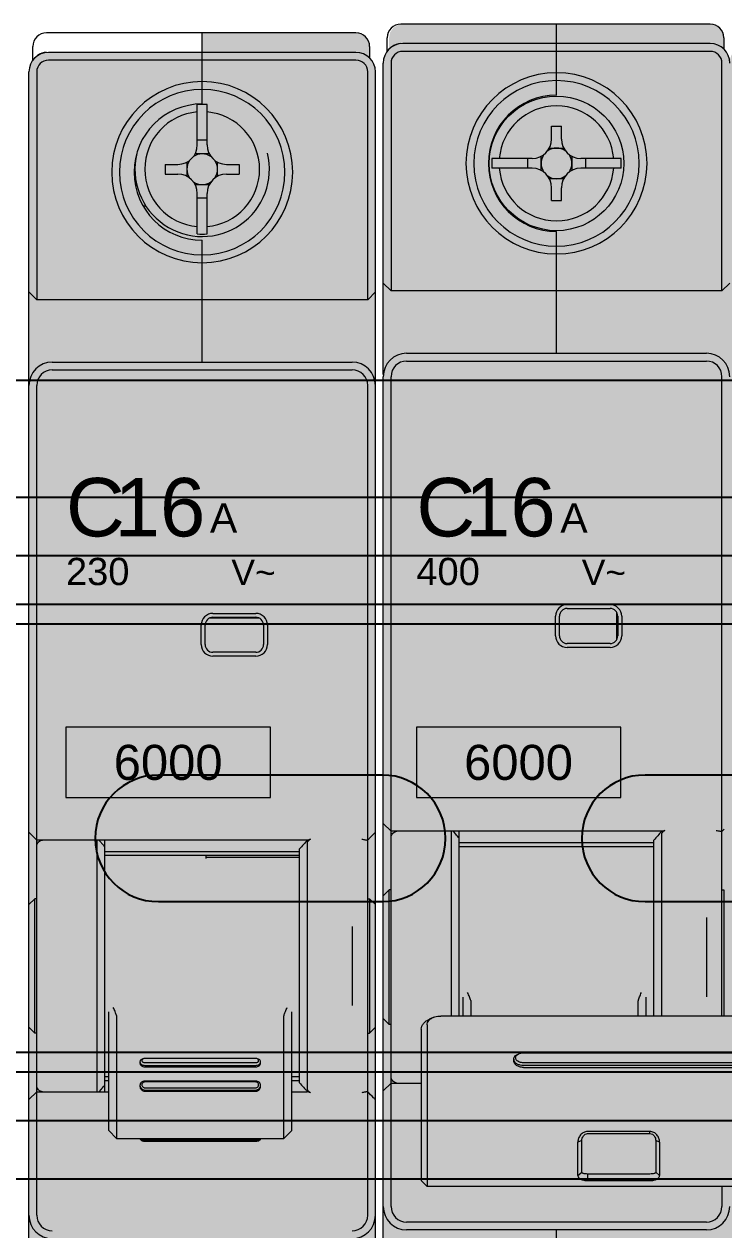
# Model space of a CAD drawing. Header units: millimetres. Extents: x -205 to 4435, y 0 to 4374.
# Drawn here: x 1694.9 to 1730.8, y 3533.2 to 3595.1 of the extents above; entities that cross this region are included whole.
import ezdxf
from ezdxf.enums import TextEntityAlignment as Align

# ---------------------------------------------------------------- set-up
doc = ezdxf.new("R2010")
doc.units = ezdxf.units.MM
for name, color, linetype, lineweight, true_color in [('BODY', 7, 'Continuous', 5, 0xf0f1eb), ('DETAILS', 7, 'Continuous', 5, 0x2f373d), ('INDICATOR', 7, 'Continuous', 5, 0x3d9868), ('LEVERS', 7, 'Continuous', 5, 0x2b7ac1), ('MARKING', 7, 'Continuous', 5, 0x2f373d), ('RECESS', 7, 'Continuous', 5, 0x6c747a), ('TERMINALS', 7, 'Continuous', 5, 0xa4adb6)]:
    doc.layers.add(name, color=color, linetype=linetype, lineweight=lineweight, true_color=true_color)
doc.layers.add('CP_DEVICES', color=7, linetype='Continuous')
doc.layers.add('PARAMETERS', color=7, linetype='Continuous', plot=False)
doc.styles.add('BLOCK_ARIAL', font='arial.ttf')

# ---------------------------------------------------------------- blocks, each defined once
blk = doc.blocks.new('A$Ca0305565')
at = {"color": 7, "linetype": 'Continuous', "lineweight": 25}
for p, q in [((414.5, 97.5), (35.5, 97.5)), ((414.5, 91.5), (35.5, 91.5)), ((414.5, 86), (35.5, 86)), ((268.25, 77.25), (256.75, 77.25)), ((293.25, 77.25), (281.75, 77.25)), ((256.75, 70.75), (268.25, 70.75)), ((281.75, 70.75), (293.25, 70.75)), ((414.5, 62), (35.5, 62)), ((414.5, 56.5), (35.5, 56.5))]:
    blk.add_line(p, q, dxfattribs=at)
at = {"color": 8, "linetype": 'Continuous', "lineweight": 25}
for p, q in [((414.5, 88.5), (35.5, 88.5)), ((414.5, 85), (35.5, 85)), ((414.5, 63), (35.5, 63)), ((414.5, 59.5), (35.5, 59.5))]:
    blk.add_line(p, q, dxfattribs=at)
at = {"color": 7, "linetype": 'Continuous', "lineweight": 25}
for centre, start, end in [((256.75, 74), 90, 270), ((268.25, 74), 0, 90), ((281.75, 74), 90, 270), ((268.25, 74), 270, 0)]:
    blk.add_arc(centre, 3.25, start, end, dxfattribs=at)
blk = doc.blocks.new('*U391')
blk.add_blockref('A$Ca0305565', (-12.005, 536.234))
blk = doc.blocks.new('AV_1P_18')
at = {"layer": 'BODY', "true_color": 0xf0f1eb}
blk.add_hatch(color=7, dxfattribs=at).paths.add_polyline_path([(0.9, 2.77), (0.71, 2.83), (0.39, 3.04), (0.18, 3.36), (0.12, 3.55), (0.1, 3.75), (0.1, 15.05), (0.1, 19.85), (0.1, 25.79), (0.1, 29.5), (0.1, 35.8), (0.1, 39.51), (0.1, 62.45), (0.1, 67.25), (0.1, 78.55), (0.12, 78.75), (0.18, 78.94), (0.39, 79.26), (0.71, 79.47), (0.9, 79.53), (1.1, 79.55), (9, 79.55), (9, 80.55), (16.9, 80.55), (17.17, 80.495), (17.395, 80.345), (17.545, 80.12), (17.6, 79.85), (17.6, 79.267), (17.61, 79.26), (17.82, 78.94), (17.88, 78.75), (17.9, 78.55), (17.9, 67.25), (17.9, 62.45), (17.9, 39.525), (17.9, 39.52), (17.9, 35.8), (17.9, 29.5), (17.9, 25.78), (17.9, 25.775), (17.9, 19.85), (17.9, 15.05), (17.9, 3.75), (17.88, 3.55), (17.82, 3.36), (17.61, 3.04), (17.6, 3.033), (17.6, 2.45), (17.545, 2.18), (17.395, 1.955), (17.17, 1.805), (16.9, 1.75), (14.6, 1.75), (14.6, 0.45), (3.1, 0.45), (3.1, 1.75), (9, 1.75), (9, 2.75), (1.1, 2.75)])
at = {"layer": 'INDICATOR', "true_color": 0x3d9868}
blk.add_hatch(color=105, dxfattribs=at).paths.add_polyline_path([(12.35, 49.15), (12.305, 48.915), (12.175, 48.725), (11.985, 48.595), (11.75, 48.55), (9.55, 48.55), (9.315, 48.595), (9.125, 48.725), (8.995, 48.915), (8.95, 49.15), (8.95, 50.15), (8.995, 50.385), (9.125, 50.575), (9.315, 50.705), (9.55, 50.75), (11.75, 50.75), (11.985, 50.705), (12.175, 50.575), (12.305, 50.385), (12.35, 50.15)])
at = {"layer": 'LEVERS'}
blk.add_hatch(color=256, dxfattribs=at).paths.add_polyline_path([(6.015, 23.645), (6.005, 23.645), (5.995, 23.645), (5.98, 23.645), (5.97, 23.65), (5.96, 23.65), (5.955, 23.65), (5.945, 23.655), (5.935, 23.655), (5.925, 23.66), (5.92, 23.66), (5.915, 23.665), (5.91, 23.665), (5.905, 23.67), (5.821, 23.744), (5.82, 23.745), (5.815, 23.75), (5.8, 23.78), (5.8, 23.795), (4.6, 23.795), (4.2, 24.195), (4.2, 26.19), (4, 26.19), (3.69, 26.19), (3.6, 26.19), (3.6, 39.11), (3.69, 39.11), (4, 39.11), (14.4, 39.11), (14.42, 39.11), (14.435, 39.115), (14.455, 39.12), (14.475, 39.125), (14.495, 39.13), (14.515, 39.14), (14.54, 39.15), (14.535, 39.145), (14.525, 39.14), (14.525, 39.135), (14.52, 39.135), (14.515, 39.13), (14.495, 39.115), (14.475, 39.095), (14.46, 39.08), (14.44, 39.06), (14.435, 39.05), (14.425, 39.04), (14.42, 39.03), (14.415, 39.015), (14.41, 39.01), (14.405, 39), (14.4, 38.99), (14.4, 38.98), (14.4, 26.32), (14.4, 26.31), (14.4, 26.305), (14.405, 26.3), (14.405, 26.295), (14.41, 26.29), (14.425, 26.265), (14.44, 26.24), (14.46, 26.22), (14.48, 26.2), (14.5, 26.185), (14.515, 26.165), (14.54, 26.15), (14.515, 26.16), (14.495, 26.17), (14.475, 26.175), (14.455, 26.18), (14.435, 26.185), (14.42, 26.19), (14.4, 26.19), (13.6, 26.19), (13.6, 24.195), (13.2, 23.795), (12, 23.795), (12, 23.78), (11.985, 23.75), (11.98, 23.745), (11.979, 23.744), (11.895, 23.67), (11.89, 23.665), (11.885, 23.665), (11.88, 23.66), (11.87, 23.66), (11.865, 23.655), (11.855, 23.655), (11.845, 23.65), (11.84, 23.65), (11.83, 23.65), (11.82, 23.645), (11.805, 23.645), (11.795, 23.645), (11.785, 23.645), (11.775, 23.645), (11.76, 23.645), (11.75, 23.645), (6.05, 23.645), (6.04, 23.645), (6.025, 23.645)])
at = {"layer": 'TERMINALS', "true_color": 0xa4adb6}
blk.add_hatch(color=253, dxfattribs=at).paths.add_polyline_path([(10.056, 68.871), (9.907, 68.839), (9.757, 68.812), (9.607, 68.79), (9.456, 68.772), (9.304, 68.76), (9.152, 68.752), (9, 68.75), (8.848, 68.752), (8.696, 68.76), (8.544, 68.772), (8.393, 68.79), (8.243, 68.812), (8.093, 68.839), (7.944, 68.871), (7.796, 68.908), (7.65, 68.95), (7.505, 68.997), (7.362, 69.048), (7.22, 69.104), (7.081, 69.164), (6.943, 69.23), (6.808, 69.299), (6.675, 69.373), (6.544, 69.451), (6.417, 69.534), (6.291, 69.62), (6.169, 69.711), (6.05, 69.806), (5.934, 69.904), (5.821, 70.006), (5.712, 70.112), (5.606, 70.221), (5.504, 70.334), (5.405, 70.45), (5.311, 70.569), (5.22, 70.691), (5.134, 70.817), (5.051, 70.944), (4.973, 71.075), (4.899, 71.208), (4.83, 71.343), (4.764, 71.481), (4.704, 71.621), (4.648, 71.762), (4.597, 71.905), (4.55, 72.05), (4.508, 72.196), (4.471, 72.344), (4.439, 72.493), (4.412, 72.643), (4.39, 72.793), (4.372, 72.944), (4.36, 73.096), (4.352, 73.248), (4.35, 73.4), (4.352, 73.552), (4.36, 73.704), (4.372, 73.856), (4.39, 74.007), (4.412, 74.157), (4.439, 74.307), (4.471, 74.456), (4.508, 74.604), (4.508, 74.604), (4.508, 74.604), (4.55, 74.75), (4.597, 74.895), (4.648, 75.038), (4.704, 75.18), (4.764, 75.319), (4.83, 75.457), (4.899, 75.592), (4.973, 75.725), (5.051, 75.856), (5.134, 75.984), (5.22, 76.109), (5.311, 76.231), (5.406, 76.35), (5.504, 76.466), (5.606, 76.579), (5.712, 76.688), (5.821, 76.794), (5.934, 76.896), (6.05, 76.995), (6.169, 77.089), (6.291, 77.18), (6.417, 77.266), (6.545, 77.349), (6.675, 77.427), (6.808, 77.501), (6.943, 77.571), (7.081, 77.636), (7.221, 77.696), (7.362, 77.752), (7.505, 77.803), (7.65, 77.85), (7.797, 77.892), (7.944, 77.929), (8.093, 77.961), (8.243, 77.988), (8.393, 78.01), (8.544, 78.028), (8.696, 78.04), (8.848, 78.048), (9, 78.05), (9.152, 78.048), (9.304, 78.04), (9.456, 78.028), (9.607, 78.01), (9.758, 77.988), (9.907, 77.961), (10.056, 77.929), (10.204, 77.892), (10.35, 77.85), (10.495, 77.803), (10.638, 77.752), (10.78, 77.696), (10.919, 77.636), (11.057, 77.571), (11.192, 77.501), (11.325, 77.427), (11.456, 77.349), (11.583, 77.266), (11.709, 77.18), (11.831, 77.089), (11.95, 76.995), (12.066, 76.896), (12.179, 76.794), (12.288, 76.688), (12.394, 76.579), (12.496, 76.466), (12.595, 76.35), (12.689, 76.231), (12.78, 76.109), (12.866, 75.984), (12.949, 75.856), (13.027, 75.725), (13.101, 75.592), (13.171, 75.457), (13.236, 75.319), (13.296, 75.18), (13.352, 75.038), (13.403, 74.895), (13.45, 74.75), (13.492, 74.604), (13.529, 74.456), (13.561, 74.307), (13.588, 74.158), (13.61, 74.007), (13.628, 73.856), (13.64, 73.704), (13.648, 73.552), (13.65, 73.4), (13.648, 73.248), (13.64, 73.096), (13.628, 72.944), (13.61, 72.793), (13.588, 72.643), (13.561, 72.493), (13.529, 72.344), (13.492, 72.197), (13.45, 72.05), (13.403, 71.905), (13.352, 71.762), (13.296, 71.621), (13.236, 71.481), (13.171, 71.343), (13.101, 71.208), (13.027, 71.075), (12.949, 70.945), (12.866, 70.817), (12.78, 70.692), (12.689, 70.569), (12.595, 70.45), (12.496, 70.334), (12.394, 70.221), (12.288, 70.112), (12.179, 70.006), (12.066, 69.904), (11.95, 69.806), (11.831, 69.711), (11.709, 69.62), (11.583, 69.534), (11.456, 69.451), (11.325, 69.373), (11.192, 69.299), (11.057, 69.23), (10.919, 69.165), (10.78, 69.104), (10.638, 69.048), (10.495, 68.997), (10.35, 68.95), (10.35, 68.95), (10.35, 68.95), (10.203, 68.908)])
at = {"layer": 'DETAILS', "color": 250, "linetype": 'ByBlock', "lineweight": 5, "true_color": 0x2f373d}
for p, q in [((16.9, 80.55), (1, 80.55)), ((9, 76.9), (9, 80.55)), ((0.3, 79.147), (0.3, 79.85)), ((16.9, 79.55), (1.1, 79.55)), ((17.6, 79.85), (17.6, 79.247)), ((16.9, 79.15), (1.1, 79.15)), ((0.1, 3.75), (0.1, 78.55)), ((0.5, 78.55), (0.5, 66.85)), ((17.5, 66.85), (17.5, 78.55)), ((17.9, 3.75), (17.9, 78.55)), ((8.749, 74.8), (8.749, 76.87)), ((9.249, 74.8), (9.249, 76.87)), ((9.249, 75.041), (8.749, 75.041)), ((9.361, 74.339), (8.637, 74.339)), ((7.096, 73.8), (7.096, 73.3)), ((7.096, 73.8), (7.749, 73.8)), ((8.21, 73.912), (8.21, 73.188)), ((9.788, 73.188), (9.788, 73.912)), ((10.249, 73.8), (10.902, 73.8)), ((10.902, 73.8), (10.902, 73.3)), ((7.096, 73.3), (7.749, 73.3)), ((10.249, 73.3), (10.902, 73.3)), ((8.637, 72.761), (9.361, 72.761)), ((8.749, 70.23), (8.749, 72.3)), ((9.249, 72.059), (8.749, 72.059)), ((9.249, 70.23), (9.249, 72.3)), ((6.123, 71.65), (5.992, 71.65)), ((9, 63.65), (9, 69.9)), ((0.5, 66.85), (0.1, 67.25)), ((17.9, 67.25), (17.5, 66.85)), ((17.5, 66.85), (0.5, 66.85)), ((1.3, 63.65), (16.7, 63.65)), ((1.3, 63.25), (16.7, 63.25)), ((0.5, 39.11), (0.5, 62.45)), ((17.5, 19.85), (17.5, 62.45)), ((8.95, 49.15), (8.95, 50.15)), ((9.15, 49.15), (9.15, 50.15)), ((9.399, 50.52), (11.901, 50.52)), ((9.55, 50.75), (11.75, 50.75)), ((9.55, 50.55), (11.75, 50.55)), ((12.15, 50.15), (12.15, 49.15)), ((12.35, 50.15), (12.35, 49.15)), ((11.75, 48.75), (9.55, 48.75)), ((11.75, 48.55), (9.55, 48.55)), ((0.5, 39.11), (0.1, 39.51)), ((14.4, 39.11), (0.5, 39.11)), ((0.5, 19.85), (0.5, 39.11)), ((3.6, 26.19), (3.6, 39.11)), ((3.691, 39.11), (3.802, 38.985)), ((4, 26.19), (4, 39.11)), ((17.5, 39.11), (17.474, 39.11)), ((17.5, 39.11), (17.5, 39.11)), ((3.802, 38.985), (3.828, 38.957)), ((4, 38.531), (14, 38.531)), ((14, 26.646), (14, 38.654)), ((14.4, 38.982), (14.4, 26.318)), ((4, 38.33), (14, 38.33)), ((9.2, 38.158), (9.2, 38.33)), ((9.2, 38.232), (14, 38.232)), ((0.1, 35.8), (0.4, 36.1)), ((0.5, 36.1), (0.4, 36.1)), ((0.4, 29.2), (0.4, 36.1)), ((17.5, 36.1), (17.6, 36.1)), ((17.6, 36.1), (17.6, 29.2)), ((17.9, 35.8), (17.6, 36.1)), ((16.7, 34.679), (16.7, 30.621)), ((4.2, 24.197), (4.2, 30.294)), ((4.6, 30.064), (4.6, 23.797)), ((13.2, 23.797), (13.2, 30.064)), ((13.6, 24.197), (13.6, 30.294)), ((0.1, 29.5), (0.4, 29.2)), ((0.5, 29.2), (0.4, 29.2)), ((17.5, 29.2), (17.6, 29.2)), ((17.9, 29.5), (17.6, 29.2)), ((11.75, 27.9), (6.05, 27.9)), ((5.8, 27.723), (5.8, 27.653)), ((6.05, 27.685), (11.75, 27.685)), ((6.05, 27.544), (11.75, 27.544)), ((6.05, 27.474), (11.75, 27.474)), ((12, 27.653), (12, 27.723)), ((4, 26.97), (4.2, 26.97)), ((4, 26.77), (4.2, 26.77)), ((11.75, 26.742), (6.05, 26.742)), ((11.75, 26.694), (6.05, 26.694)), ((13.6, 26.97), (14, 26.97)), ((13.6, 26.77), (14, 26.77)), ((0.1, 25.79), (0.5, 26.19)), ((0.5, 26.19), (4.2, 26.19)), ((0.8, 26.19), (1.1, 26.19)), ((3.802, 26.315), (3.691, 26.19)), ((3.828, 26.343), (3.802, 26.315)), ((5.8, 26.514), (5.8, 26.468)), ((6.05, 26.397), (11.75, 26.397)), ((6.05, 26.28), (11.75, 26.28)), ((6.05, 26.223), (11.75, 26.223)), ((13.6, 26.19), (14.4, 26.19)), ((17.477, 26.19), (17.5, 26.19)), ((4.2, 24.197), (4.6, 23.797)), ((13.6, 24.197), (13.2, 23.797)), ((4.6, 23.797), (13.2, 23.797)), ((5.8, 23.778), (5.8, 23.797)), ((5.814, 23.752), (5.8, 23.778)), ((5.814, 23.752), (5.906, 23.67)), ((11.75, 23.703), (6.05, 23.703)), ((11.75, 23.644), (6.05, 23.644)), ((11.894, 23.67), (11.986, 23.752)), ((12, 23.778), (11.986, 23.752)), ((12, 23.778), (12, 23.797))]:
    blk.add_line(p, q, dxfattribs=at)
for centre, radius, start, end in [((1, 79.85), 0.7, 90, 180), ((16.9, 79.85), 0.7, 0, 90), ((1.1, 78.55), 1, 90, 180), ((1, 78.85), 0.7, 90, 130.6008), ((16.9, 78.55), 1, 0, 90), ((1.1, 78.55), 0.6, 90, 180), ((16.9, 78.55), 0.6, 0, 90), ((9, 73.4), 4.65, 90.00094, -90.00094), ((9, 73.4), 4.65, -90, 90), ((9, 73.4), 4.25, 90.00103, -90.00103), ((9, 73.4), 4.25, -90, 90), ((9, 73.4), 3.5, 90, -90), ((8.999, 73.55), 3.329, 85.69339, 94.30661), ((8.999, 73.55), 2.95, 94.86141, -94.86141), ((8.999, 73.55), 2.95, -85.13859, 85.13859), ((8.999, 73.55), 3.455, 166.43206, 13.88107), ((7.749, 74.8), 1, -90, 0), ((8.999, 73.55), 0.789, 55.03912, 124.96088), ((10.249, 74.8), 1, 180, -90), ((8.999, 73.55), 0.789, 145.03912, -145.03912), ((8.999, 73.55), 0.789, -34.96088, 34.96088), ((7.749, 72.3), 1, 0, 90), ((10.249, 72.3), 1, 90, 180), ((8.999, 73.55), 0.789, -124.96088, -55.03912), ((8.999, 73.55), 3.329, -94.30661, -85.69339), ((1.3, 62.45), 1.2, 90, 180), ((1.3, 62.45), 0.8, 90, 180), ((16.7, 62.45), 1.2, 0, 90), ((16.7, 62.45), 0.8, 0, 90), ((9.55, 50.15), 0.6, 90, 180), ((9.55, 50.15), 0.4, 90, 180), ((11.75, 50.15), 0.6, 0, 90), ((11.75, 50.15), 0.4, 0, 90), ((9.55, 49.15), 0.6, 180, -90), ((9.55, 49.15), 0.4, 180, -90), ((11.75, 49.15), 0.6, -90, 0), ((11.75, 49.15), 0.4, -90, 0), ((68.883, -9.129), 72.769, 138.47872, 138.95623), ((0.433, 56.182), 24.14, -45.00883, -44.6317), ((-55.695, -14.127), 79.755, 41.54088, 41.72705), ((68.901, 74.425), 72.78, -138.96771, -138.49038), ((-55.618, 79.358), 79.651, -41.72711, -41.54071), ((1.3, 19.85), 1.2, 180, -90), ((1.3, 19.85), 0.8, 180, -90), ((16.7, 19.85), 1.2, -90, 0), ((16.7, 19.85), 0.8, -90, 0)]:
    blk.add_arc(centre, radius, start, end, dxfattribs=at)
for points, start_tangent, end_tangent in [([(0.5, 38.769), (0.523, 38.901), (0.593, 39.016)], (0, 1), (0.677993, 0.735069)), ([(0.593, 39.016), (0.69, 39.086)], (0.677993, 0.735069), (0.914358, 0.404907)), ([(0.69, 39.086), (0.8, 39.11)], (0.914358, 0.404907), (1, 0)), ([(14.56, 39.161), (14.473, 39.124), (14.4, 39.11)], (-0.892886, -0.450283), (-1, 0)), ([(14.4, 38.982), (14.413, 39.017), (14.442, 39.058), (14.514, 39.13)], (-0.000001, 1), (0.779463, 0.626449)), ([(14.514, 39.13), (14.526, 39.139), (14.56, 39.161)], (0.779463, 0.626449), (0.892886, 0.450283)), ([(17.2, 39.161), (17.361, 39.128), (17.428, 39.116), (17.477, 39.11)], (0.977632, -0.210321), (0.999991, -0.004183)), ([(17.612, 39.223), (17.9, 39.523)], (0.702438, 0.711745), (0.675361, 0.737487)), ([(4.595, 30.104), (4.566, 30.197), (4.528, 30.303), (4.434, 30.52)], (-0.25566, 0.966767), (-0.431341, 0.902189)), ([(13.205, 30.104), (13.233, 30.197), (13.272, 30.303), (13.366, 30.52)], (0.25566, 0.966767), (0.431341, 0.902189)), ([(4.595, 30.104), (4.6, 30.064)], (0.25566, -0.966767), (0, -1)), ([(13.2, 30.064), (13.205, 30.104)], (0, 1), (0.25566, 0.966767)), ([(6.05, 27.901), (5.954, 27.888), (5.873, 27.849), (5.819, 27.791), (5.8, 27.723)], (-1, 0), (0, -1)), ([(6.05, 27.9), (5.993, 27.892), (5.944, 27.868), (5.911, 27.834), (5.9, 27.793), (5.911, 27.752), (5.944, 27.717), (5.993, 27.694), (6.05, 27.685)], (-1, 0), (1, 0)), ([(12, 27.723), (11.981, 27.791), (11.927, 27.849), (11.846, 27.888), (11.75, 27.901)], (0, 1), (-1, 0)), ([(11.75, 27.685), (11.807, 27.694), (11.856, 27.717), (11.889, 27.752), (11.9, 27.793), (11.889, 27.834), (11.856, 27.868), (11.807, 27.892), (11.75, 27.9)], (1, 0), (-1, 0)), ([(5.8, 27.723), (5.819, 27.654), (5.873, 27.596), (5.954, 27.558), (6.05, 27.544)], (0, -1), (1, 0)), ([(5.8, 27.653), (5.819, 27.584), (5.873, 27.526), (5.954, 27.488), (6.05, 27.474)], (0, -1), (1, 0)), ([(11.75, 27.544), (11.846, 27.558), (11.927, 27.596), (11.981, 27.654), (12, 27.723)], (1, 0), (0, 1)), ([(11.75, 27.474), (11.846, 27.488), (11.927, 27.526), (11.981, 27.584), (12, 27.653)], (1, 0), (0, 1)), ([(6.05, 26.742), (5.954, 26.724), (5.873, 26.675), (5.819, 26.601), (5.8, 26.514)], (-1, -0.000175), (-0.000034, -1)), ([(6.05, 26.694), (5.993, 26.683), (5.944, 26.652), (5.911, 26.605), (5.9, 26.548), (5.912, 26.49), (5.945, 26.441), (5.993, 26.408), (6.05, 26.397)], (-1, -0.000415), (1, 0.000142)), ([(12, 26.514), (11.981, 26.601), (11.927, 26.675), (11.846, 26.724), (11.75, 26.742)], (-0.000034, 1), (-1, 0.000175)), ([(11.75, 26.397), (11.807, 26.408), (11.855, 26.441), (11.888, 26.49), (11.9, 26.548), (11.888, 26.605), (11.856, 26.652), (11.807, 26.683), (11.75, 26.694)], (1, -0.000142), (-1, 0.000415)), ([(0.593, 26.284), (0.523, 26.399), (0.5, 26.531)], (-0.677993, 0.735069), (0, 1)), ([(0.69, 26.214), (0.593, 26.284)], (-0.914358, 0.404907), (-0.677993, 0.735069)), ([(0.8, 26.19), (0.69, 26.214)], (-1, 0), (-0.914358, 0.404907)), ([(5.8, 26.514), (5.819, 26.425), (5.873, 26.349), (5.954, 26.298), (6.05, 26.28)], (-0.000034, -1), (1, -0.000215)), ([(5.8, 26.468), (5.819, 26.376), (5.873, 26.297), (5.954, 26.243), (6.05, 26.223)], (-0.000034, -1), (1, 0)), ([(11.75, 26.28), (11.846, 26.298), (11.927, 26.349), (11.981, 26.425), (12, 26.514)], (1, 0.000215), (-0.000034, 1)), ([(11.75, 26.223), (11.846, 26.243), (11.927, 26.297), (11.981, 26.376), (12, 26.468)], (1, 0), (-0.000034, 1)), ([(14.409, 26.289), (14.405, 26.297), (14.4, 26.318)], (-0.455409, 0.890282), (0.000026, 1)), ([(14.56, 26.139), (14.473, 26.176), (14.4, 26.19)], (-0.892879, 0.450296), (-1, 0)), ([(14.56, 26.139), (14.479, 26.201), (14.409, 26.289)], (-0.892879, 0.450296), (-0.455409, 0.890282)), ([(17.411, 26.181), (17.364, 26.172), (17.2, 26.139)], (-0.983358, -0.181676), (-0.977629, -0.210335)), ([(17.477, 26.19), (17.464, 26.189), (17.411, 26.181)], (-0.999996, 0.002845), (-0.983358, -0.181676)), ([(17.9, 25.777), (17.801, 25.883), (17.5, 26.19)], (-0.67535, 0.737498), (-0.707107, 0.707107)), ([(6.05, 23.703), (5.974, 23.706), (5.905, 23.716), (5.85, 23.732), (5.814, 23.752)], (-1, 0.000391), (-0.747005, 0.664819)), ([(6.05, 23.644), (6.003, 23.645), (5.961, 23.65), (5.927, 23.658), (5.906, 23.67)], (-1, -0.000282), (-0.745164, 0.666881)), ([(11.986, 23.752), (11.95, 23.732), (11.895, 23.716), (11.826, 23.706), (11.75, 23.703)], (-0.747782, -0.663944), (-1, 0.000443)), ([(11.894, 23.67), (11.872, 23.658), (11.839, 23.65), (11.797, 23.645), (11.75, 23.644)], (-0.745165, -0.66688), (-1, 0.000337))]:
    blk.add_spline(points, degree=3, dxfattribs=dict(at, start_tangent=start_tangent, end_tangent=end_tangent))
at = {"layer": 'MARKING', "color": 250, "lineweight": 5, "true_color": 0x2f373d}
blk.add_lwpolyline([(2, 41.3), (12.5, 41.3), (12.5, 44.9), (2, 44.9)], close=True, dxfattribs=at)
at = {"layer": 'MARKING', "color": 250, "true_color": 0x2f373d, "style": 'BLOCK_ARIAL'}
for s, height, p in [('A', 1.5, (9.4, 54.9)), ('V~', 1.3, (10.5, 52.2))]:
    blk.add_text(s, height=height, dxfattribs=at).set_placement(p)
for tag, p, height in [('CURVE', (2, 54.7), 3), ('IN_A', (4.5, 54.7), 3), ('UE_V', (2, 52.2), 1.4)]:
    blk.add_attdef(tag, p, '', height=height, dxfattribs=at)
blk.add_attdef('ICN_A', text='', height=1.8, dxfattribs=at).set_placement((7.25, 43.1), align=Align.MIDDLE_CENTER)
at = {"layer": 'PARAMETERS', "color": 250, "true_color": 0x2f373d, "style": 'BLOCK_ARIAL', "flags": 1}
for tag in ['WIDTH_MM', 'STANDARD', 'UIMP_KV', 'DESCRIPTION', 'POLES', 'FREQ_HZ', 'HEIGHT_MM', 'DEPTH_MM', 'ICS_KA', 'ID', 'IP']:
    blk.add_attdef(tag, (2, 20), '', height=0.4, dxfattribs=at)
blk = doc.blocks.new('AV_3P_54')
at = {"layer": 'BODY', "true_color": 0xf0f1eb}
blk.add_hatch(color=7, dxfattribs=at).paths.add_polyline_path([(14.6, 2.2), (14.6, 0), (3.1, 0), (3.1, 2.2), (1.3, 2.2), (1.03, 2.255), (0.805, 2.405), (0.655, 2.63), (0.6, 2.9), (0.6, 3.4), (0.727, 3.4), (0.59, 3.49), (0.38, 3.81), (0.32, 4), (0.3, 4.2), (0.3, 15.5), (0.3, 20.3), (0.3, 26.24), (0.3, 29.95), (0.3, 36.25), (0.3, 39.96), (0.3, 62.9), (0.32, 63.14), (0.326, 63.16), (0.3, 63.16), (0.3, 67.7), (0.3, 79), (0.32, 79.2), (0.38, 79.39), (0.59, 79.71), (0.6, 79.717), (0.6, 80.3), (0.655, 80.57), (0.805, 80.795), (1.03, 80.945), (1.3, 81), (9.2, 81), (9.2, 81), (17.1, 81), (17.37, 80.945), (17.595, 80.795), (17.745, 80.57), (17.8, 80.3), (17.8, 79.717), (17.81, 79.71), (17.948, 79.5), (17.948, 79.5), (18.02, 79.39), (18.08, 79.2), (18.1, 79), (18.12, 79.2), (18.18, 79.39), (18.39, 79.71), (18.4, 79.717), (18.4, 80.3), (18.455, 80.57), (18.605, 80.795), (18.83, 80.945), (19.1, 81), (27, 81), (27, 81), (34.9, 81), (35.17, 80.945), (35.395, 80.795), (35.545, 80.57), (35.6, 80.3), (35.6, 79.717), (35.61, 79.71), (35.748, 79.5), (35.748, 79.5), (35.82, 79.39), (35.88, 79.2), (35.9, 79), (35.92, 79.2), (35.98, 79.39), (36.052, 79.5), (36.19, 79.71), (36.2, 79.717), (36.2, 80.3), (36.255, 80.57), (36.405, 80.795), (36.63, 80.945), (36.9, 81), (44.8, 81), (52.7, 81), (52.97, 80.945), (53.195, 80.795), (53.345, 80.57), (53.4, 80.3), (53.4, 79.717), (53.41, 79.71), (53.548, 79.5), (53.62, 79.39), (53.68, 79.2), (53.7, 79), (53.7, 67.7), (53.7, 62.9), (53.7, 39.975), (53.7, 39.97), (53.7, 36.25), (53.7, 29.95), (53.7, 26.23), (53.7, 26.225), (53.7, 20.3), (53.7, 15.5), (53.7, 4.2), (53.68, 4), (53.62, 3.81), (53.41, 3.49), (53.4, 3.483), (53.4, 2.9), (53.345, 2.63), (53.195, 2.405), (52.97, 2.255), (52.7, 2.2), (50.9, 2.2), (50.2, 2.2), (50.2, 0), (38.7, 0), (38.7, 2.2), (36.9, 2.2), (36.63, 2.255), (36.405, 2.405), (36.255, 2.63), (36.2, 2.9), (36.2, 3.4), (36.327, 3.4), (36.19, 3.49), (35.98, 3.81), (35.92, 4), (35.9, 4.2), (35.88, 4), (35.82, 3.81), (35.61, 3.49), (35.6, 3.483), (35.6, 2.9), (35.545, 2.63), (35.395, 2.405), (35.17, 2.255), (34.9, 2.2), (27, 2.2), (27, 2.2), (19.1, 2.2), (18.83, 2.255), (18.605, 2.405), (18.455, 2.63), (18.4, 2.9), (18.4, 3.4), (18.527, 3.4), (18.39, 3.49), (18.18, 3.81), (18.12, 4), (18.1, 4.2), (18.08, 4), (18.02, 3.81), (17.81, 3.49), (17.8, 3.483), (17.8, 2.9), (17.745, 2.63), (17.595, 2.405), (17.37, 2.255), (17.1, 2.2), (15.3, 2.2)])
at = {"layer": 'INDICATOR', "true_color": 0x3d9868}
blk.add_hatch(color=105, dxfattribs=at).paths.add_polyline_path([(9.325, 49.175), (9.195, 49.365), (9.15, 49.6), (9.15, 50.6), (9.195, 50.835), (9.325, 51.025), (9.515, 51.155), (9.75, 51.2), (11.95, 51.2), (12.185, 51.155), (12.375, 51.025), (12.505, 50.835), (12.55, 50.6), (12.55, 49.6), (12.505, 49.365), (12.375, 49.175), (12.185, 49.045), (11.95, 49), (9.75, 49), (9.515, 49.045)])
at = {"layer": 'LEVERS'}
blk.add_hatch(color=256, dxfattribs=at).paths.add_polyline_path([(2.25, 29.435), (2.26, 29.475), (2.265, 29.515), (2.28, 29.55), (2.3, 29.59), (2.32, 29.63), (2.34, 29.665), (2.37, 29.7), (2.4, 29.735), (2.435, 29.765), (2.47, 29.8), (2.51, 29.825), (2.555, 29.855), (2.6, 29.885), (2.65, 29.905), (2.695, 29.93), (2.811, 29.978), (2.815, 29.98), (2.865, 30), (2.885, 30.01), (2.905, 30.015), (2.93, 30.025), (2.95, 30.03), (3.025, 30.05), (3.1, 30.065), (3.175, 30.07), (3.25, 30.075), (3.8, 30.075), (4.2, 30.075), (4.4, 30.075), (4.8, 30.075), (13.4, 30.075), (13.8, 30.075), (14.2, 30.075), (14.6, 30.075), (17.7, 30.075), (17.8, 30.075), (18.1, 30.075), (18.4, 30.075), (18.5, 30.075), (21.6, 30.075), (22, 30.075), (22.2, 30.075), (22.6, 30.075), (31.2, 30.075), (31.6, 30.075), (32, 30.075), (32.4, 30.075), (35.5, 30.075), (35.6, 30.075), (35.9, 30.075), (36.2, 30.075), (36.3, 30.075), (39.4, 30.075), (39.8, 30.075), (40, 30.075), (40.4, 30.075), (49, 30.075), (49.4, 30.075), (49.8, 30.075), (50.2, 30.075), (50.75, 30.075), (50.775, 30.075), (50.8, 30.075), (50.825, 30.07), (50.85, 30.07), (50.925, 30.06), (50.995, 30.045), (51.07, 30.025), (51.135, 30), (51.155, 29.995), (51.168, 29.987), (51.305, 29.93), (51.35, 29.905), (51.4, 29.885), (51.445, 29.855), (51.49, 29.825), (51.53, 29.8), (51.565, 29.765), (51.6, 29.735), (51.63, 29.7), (51.66, 29.665), (51.68, 29.63), (51.7, 29.59), (51.72, 29.55), (51.735, 29.515), (51.74, 29.475), (51.75, 29.435), (51.75, 29.395), (51.75, 21.625), (51.45, 21.325), (36.3, 21.325), (35.9, 21.325), (35.5, 21.325), (18.5, 21.325), (18.1, 21.325), (17.7, 21.325), (2.55, 21.325), (2.25, 21.625), (2.25, 26.64), (2.25, 29.395)])
at = {"layer": 'RECESS', "true_color": 0x6c747a}
for points in [[(21.6, 39.56), (21.69, 39.56), (22, 39.56), (32.4, 39.56), (32.42, 39.56), (32.435, 39.565), (32.455, 39.57), (32.475, 39.575), (32.495, 39.58), (32.515, 39.59), (32.54, 39.6), (32.535, 39.595), (32.525, 39.59), (32.525, 39.585), (32.52, 39.585), (32.515, 39.58), (32.495, 39.565), (32.475, 39.545), (32.46, 39.53), (32.44, 39.51), (32.435, 39.5), (32.425, 39.49), (32.42, 39.48), (32.415, 39.465), (32.41, 39.46), (32.405, 39.45), (32.4, 39.44), (32.4, 39.43), (32.4, 30.075), (32, 30.075), (31.6, 30.075), (31.2, 30.075), (22.6, 30.075), (22.2, 30.075), (22, 30.075), (21.6, 30.075), (18.5, 30.075), (18.4, 30.075), (18.1, 30.075), (17.8, 30.075), (17.7, 30.075), (17.7, 36.55), (17.7, 39.56), (17.73, 39.59), (17.755, 39.615), (17.785, 39.645), (17.81, 39.675), (17.885, 39.745), (17.955, 39.82), (18.03, 39.895), (18.1, 39.975), (18.1, 39.96), (18.5, 39.56), (18.77, 39.56), (18.8, 39.56)], [(4.2, 30.075), (3.8, 30.075), (3.8, 39.56), (3.89, 39.56), (4.2, 39.56), (14.6, 39.56), (14.62, 39.56), (14.635, 39.565), (14.655, 39.57), (14.675, 39.575), (14.695, 39.58), (14.715, 39.59), (14.74, 39.6), (14.735, 39.595), (14.725, 39.59), (14.725, 39.585), (14.72, 39.585), (14.715, 39.58), (14.695, 39.565), (14.675, 39.545), (14.66, 39.53), (14.64, 39.51), (14.635, 39.5), (14.625, 39.49), (14.62, 39.48), (14.615, 39.465), (14.61, 39.46), (14.605, 39.45), (14.6, 39.44), (14.6, 39.43), (14.6, 30.075), (14.2, 30.075), (13.8, 30.075), (13.4, 30.075), (4.8, 30.075), (4.4, 30.075)]]:
    blk.add_hatch(color=8, dxfattribs=at).paths.add_polyline_path(points)
at = {"layer": 'TERMINALS', "true_color": 0xa4adb6}
blk.add_hatch(color=253, dxfattribs=at).paths.add_polyline_path([(10.403, 69.358), (10.256, 69.321), (10.107, 69.289), (9.957, 69.262), (9.807, 69.24), (9.656, 69.222), (9.504, 69.21), (9.352, 69.202), (9.2, 69.2), (9.048, 69.202), (8.896, 69.21), (8.744, 69.222), (8.593, 69.24), (8.443, 69.262), (8.293, 69.289), (8.144, 69.321), (7.996, 69.358), (7.85, 69.4), (7.705, 69.447), (7.562, 69.498), (7.42, 69.554), (7.281, 69.614), (7.143, 69.68), (7.008, 69.749), (6.875, 69.823), (6.744, 69.901), (6.617, 69.984), (6.491, 70.07), (6.369, 70.161), (6.25, 70.256), (6.134, 70.354), (6.021, 70.456), (5.912, 70.562), (5.806, 70.671), (5.704, 70.784), (5.605, 70.9), (5.511, 71.019), (5.42, 71.141), (5.334, 71.267), (5.251, 71.394), (5.173, 71.525), (5.099, 71.658), (5.03, 71.793), (4.964, 71.931), (4.904, 72.071), (4.848, 72.212), (4.797, 72.355), (4.75, 72.5), (4.708, 72.646), (4.671, 72.794), (4.639, 72.943), (4.612, 73.093), (4.59, 73.243), (4.572, 73.394), (4.56, 73.546), (4.552, 73.698), (4.55, 73.85), (4.552, 74.002), (4.56, 74.154), (4.572, 74.306), (4.59, 74.457), (4.612, 74.607), (4.639, 74.757), (4.671, 74.906), (4.708, 75.054), (4.708, 75.054), (4.708, 75.054), (4.75, 75.2), (4.797, 75.345), (4.848, 75.488), (4.904, 75.63), (4.964, 75.769), (5.03, 75.907), (5.099, 76.042), (5.173, 76.175), (5.251, 76.306), (5.334, 76.434), (5.42, 76.559), (5.511, 76.681), (5.606, 76.8), (5.704, 76.916), (5.806, 77.029), (5.912, 77.138), (6.021, 77.244), (6.134, 77.346), (6.25, 77.445), (6.369, 77.539), (6.491, 77.63), (6.617, 77.716), (6.745, 77.799), (6.875, 77.877), (7.008, 77.951), (7.143, 78.021), (7.281, 78.086), (7.421, 78.146), (7.562, 78.202), (7.705, 78.253), (7.85, 78.3), (7.997, 78.342), (8.144, 78.379), (8.293, 78.411), (8.443, 78.438), (8.593, 78.46), (8.744, 78.478), (8.896, 78.49), (9.048, 78.498), (9.2, 78.5), (9.352, 78.498), (9.504, 78.49), (9.656, 78.478), (9.807, 78.46), (9.958, 78.438), (10.107, 78.411), (10.256, 78.379), (10.404, 78.342), (10.55, 78.3), (10.695, 78.253), (10.838, 78.202), (10.98, 78.146), (11.119, 78.086), (11.257, 78.021), (11.392, 77.951), (11.525, 77.877), (11.656, 77.799), (11.783, 77.716), (11.909, 77.63), (12.031, 77.539), (12.15, 77.445), (12.266, 77.346), (12.379, 77.244), (12.488, 77.138), (12.594, 77.029), (12.696, 76.916), (12.795, 76.8), (12.889, 76.681), (12.98, 76.559), (13.066, 76.434), (13.149, 76.306), (13.227, 76.175), (13.301, 76.042), (13.371, 75.907), (13.436, 75.769), (13.496, 75.63), (13.552, 75.488), (13.603, 75.345), (13.65, 75.2), (13.692, 75.054), (13.729, 74.906), (13.761, 74.757), (13.788, 74.608), (13.81, 74.457), (13.828, 74.306), (13.84, 74.154), (13.848, 74.002), (13.85, 73.85), (13.848, 73.698), (13.84, 73.546), (13.828, 73.394), (13.81, 73.243), (13.788, 73.093), (13.761, 72.943), (13.729, 72.794), (13.692, 72.647), (13.65, 72.5), (13.603, 72.355), (13.552, 72.212), (13.496, 72.071), (13.436, 71.931), (13.371, 71.793), (13.301, 71.658), (13.227, 71.525), (13.149, 71.395), (13.066, 71.267), (12.98, 71.142), (12.889, 71.019), (12.795, 70.9), (12.696, 70.784), (12.594, 70.671), (12.488, 70.562), (12.379, 70.456), (12.266, 70.354), (12.15, 70.256), (12.031, 70.161), (11.909, 70.07), (11.783, 69.984), (11.656, 69.901), (11.525, 69.823), (11.392, 69.749), (11.257, 69.68), (11.119, 69.615), (10.98, 69.554), (10.838, 69.498), (10.695, 69.447), (10.55, 69.4), (10.55, 69.4), (10.55, 69.4)])
at = {"layer": 'DETAILS', "color": 250, "linetype": 'ByBlock', "lineweight": 5, "true_color": 0x2f373d}
for p, q in [((17.1, 81), (1.2, 81)), ((9.2, 77.35), (9.2, 81)), ((0.5, 79.597), (0.5, 80.3)), ((17.1, 80), (1.3, 80)), ((17.8, 80.3), (17.8, 79.697)), ((17.1, 79.6), (1.3, 79.6)), ((0.3, 63.02), (0.3, 79)), ((0.7, 79), (0.7, 67.3)), ((17.7, 67.3), (17.7, 79)), ((8.95, 75.1), (8.95, 75.753)), ((8.95, 75.753), (9.45, 75.753)), ((9.45, 75.1), (9.45, 75.753)), ((8.838, 74.639), (9.562, 74.639)), ((7.95, 74.1), (5.88, 74.1)), ((7.709, 74.1), (7.709, 73.6)), ((8.411, 73.488), (8.411, 74.212)), ((9.989, 74.212), (9.989, 73.488)), ((12.52, 74.1), (10.45, 74.1)), ((10.691, 74.1), (10.691, 73.6)), ((7.95, 73.6), (5.88, 73.6)), ((9.562, 73.061), (8.838, 73.061)), ((12.52, 73.6), (10.45, 73.6)), ((8.95, 71.947), (8.95, 72.6)), ((9.45, 71.947), (9.45, 72.6)), ((8.95, 71.947), (9.45, 71.947)), ((9.2, 64.1), (9.2, 70.35)), ((0.7, 67.3), (0.3, 67.7)), ((18.1, 67.7), (17.7, 67.3)), ((17.7, 67.3), (0.7, 67.3)), ((1.5, 64.1), (16.9, 64.1)), ((0.3, 63.158), (0.33, 63.158)), ((1.5, 63.7), (16.9, 63.7)), ((0.3, 4.2), (0.3, 62.9)), ((0.7, 39.56), (0.7, 62.9)), ((17.7, 30.075), (17.7, 62.9)), ((9.75, 51.2), (11.95, 51.2)), ((9.75, 51), (11.95, 51)), ((12.3, 49.418), (12.3, 50.782)), ((9.15, 49.6), (9.15, 50.6)), ((9.35, 49.6), (9.35, 50.6)), ((12.35, 50.6), (12.35, 49.6)), ((12.55, 50.6), (12.55, 49.6)), ((11.95, 49.2), (9.75, 49.2)), ((11.95, 49), (9.75, 49)), ((0.7, 39.56), (0.3, 39.96)), ((14.6, 39.56), (0.7, 39.56)), ((0.7, 20.3), (0.7, 39.56)), ((3.8, 30.075), (3.8, 39.56)), ((3.891, 39.56), (4.002, 39.435)), ((4.002, 39.435), (4.028, 39.407)), ((4.2, 30.075), (4.2, 39.56)), ((14.2, 30.075), (14.2, 39.104)), ((14.6, 39.432), (14.6, 30.075)), ((17.7, 39.56), (17.674, 39.56)), ((17.7, 39.56), (17.7, 39.56)), ((4.2, 38.981), (14.2, 38.981)), ((4.2, 38.78), (14.2, 38.78)), ((9.4, 38.756), (9.4, 38.78)), ((0.3, 36.25), (0.6, 36.55)), ((0.7, 36.55), (0.6, 36.55)), ((0.6, 29.65), (0.6, 36.55)), ((17.7, 36.55), (17.8, 36.55)), ((17.8, 36.55), (17.8, 30.075)), ((16.9, 35.129), (16.9, 31.071)), ((4.4, 30.075), (4.4, 31.052)), ((13.8, 30.075), (13.8, 31.052)), ((4.8, 30.834), (4.8, 30.075)), ((13.4, 30.075), (13.4, 30.834)), ((0.3, 29.95), (0.6, 29.65)), ((2.863, 30), (2.697, 29.929)), ((50.75, 30.075), (3.25, 30.075)), ((0.7, 29.65), (0.6, 29.65)), ((2.25, 29.396), (2.25, 21.627)), ((2.55, 29.626), (2.55, 21.327)), ((7, 27.858), (7, 27.786)), ((7.5, 28.191), (46.5, 28.191)), ((46.5, 27.678), (7.5, 27.678)), ((46.5, 27.538), (7.5, 27.538)), ((7.5, 27.439), (46.5, 27.439)), ((0.3, 26.24), (0.7, 26.64)), ((0.7, 26.64), (2.25, 26.64)), ((1, 26.64), (1.3, 26.64)), ((14, 24.149), (10.8, 24.149)), ((14, 24.041), (14, 24.149)), ((10.5, 23.68), (10.3, 23.605)), ((10.3, 21.899), (10.3, 23.604)), ((10.5, 22.067), (10.5, 23.68)), ((10.8, 24.041), (14, 24.041)), ((14.5, 23.605), (14.3, 23.68)), ((14.3, 23.68), (14.3, 22.067)), ((14.5, 23.604), (14.5, 21.899)), ((10.3, 21.899), (10.5, 22.067)), ((14, 21.967), (10.8, 21.967)), ((10.8, 21.967), (10.8, 21.63)), ((14.3, 22.067), (14.5, 21.899)), ((2.25, 21.627), (2.55, 21.327)), ((51.45, 21.327), (2.55, 21.327)), ((10.8, 21.63), (14, 21.63)), ((17.7, 21.327), (17.7, 20.3)), ((16.9, 19.5), (1.5, 19.5)), ((16.9, 19.1), (1.5, 19.1)), ((9.2, 12.85), (9.2, 19.1))]:
    blk.add_line(p, q, dxfattribs=at)
blk.add_circle((9.2, 73.85), 3.455, dxfattribs=at)
for centre, radius, start, end in [((1.2, 80.3), 0.7, 90, 180), ((17.1, 80.3), 0.7, 0, 90), ((1.3, 79), 1, 90, 180), ((1.2, 79.3), 0.7, 90, 130.6008), ((17.1, 79), 1, 0, 90), ((1.3, 79), 0.6, 90, 180), ((17.1, 79), 0.6, 0, 90), ((9.2, 73.85), 4.65, 90.00094, -90.00094), ((9.2, 73.85), 4.25, 90.00103, -90.00103), ((9.2, 73.85), 4.65, -90, 90), ((9.2, 73.85), 4.25, -90, 90), ((9.2, 73.85), 3.5, 90, -90), ((9.2, 73.85), 2.95, 4.86141, 175.13859), ((7.95, 75.1), 1, -90, 0), ((10.45, 75.1), 1, 180, -90), ((9.2, 73.85), 0.789, 145.03912, -145.03912), ((9.2, 73.85), 0.789, 55.03912, 124.96088), ((9.2, 73.85), 0.789, -34.96088, 34.96088), ((9.2, 73.85), 3.329, 175.69339, -175.69339), ((9.2, 73.85), 3.329, -4.30661, 4.30661), ((9.2, 73.85), 2.95, -175.13859, -4.86141), ((7.95, 72.6), 1, 0, 90), ((9.2, 73.85), 0.789, -124.96088, -55.03912), ((10.45, 72.6), 1, 90, 180), ((1.5, 62.9), 1.2, 90, 180), ((16.9, 62.9), 1.2, 0, 90), ((1.5, 62.9), 0.8, 90, 180), ((16.9, 62.9), 0.8, 0, 90), ((9.75, 50.6), 0.6, 90, 180), ((9.75, 50.6), 0.4, 90, 180), ((11.95, 50.6), 0.6, 0, 90), ((11.95, 50.6), 0.4, 0, 90), ((9.75, 49.6), 0.6, 180, -90), ((9.75, 49.6), 0.4, 180, -90), ((11.95, 49.6), 0.6, -90, 0), ((11.95, 49.6), 0.4, -90, 0), ((0.633, 56.632), 24.14, -45.00883, -44.6317), ((-55.495, -13.677), 79.755, 41.54088, 41.72705), ((69.083, -8.679), 72.769, 138.47872, 138.95623), ((1.5, 20.3), 1.2, 180, -90), ((1.5, 20.3), 0.8, 180, -90), ((16.9, 20.3), 1.2, -90, 0), ((16.9, 20.3), 0.8, -90, 0)]:
    blk.add_arc(centre, radius, start, end, dxfattribs=at)
for points, start_tangent, end_tangent in [([(0.7, 39.219), (0.723, 39.351), (0.793, 39.466)], (0, 1), (0.677993, 0.735069)), ([(0.793, 39.466), (0.89, 39.536)], (0.677993, 0.735069), (0.914358, 0.404907)), ([(0.89, 39.536), (1, 39.56)], (0.914358, 0.404907), (1, 0)), ([(14.76, 39.611), (14.673, 39.574), (14.6, 39.56)], (-0.892886, -0.450283), (-1, 0)), ([(14.6, 39.432), (14.613, 39.467), (14.642, 39.508), (14.714, 39.58)], (-0.000001, 1), (0.779463, 0.626449)), ([(14.714, 39.58), (14.726, 39.589), (14.76, 39.611)], (0.779463, 0.626449), (0.892886, 0.450283)), ([(17.4, 39.611), (17.561, 39.578), (17.628, 39.566), (17.677, 39.56)], (0.977632, -0.210321), (0.999991, -0.004183)), ([(4.795, 30.871), (4.766, 30.961), (4.728, 31.065), (4.634, 31.282)], (-0.268942, 0.963156), (-0.425203, 0.905098)), ([(13.405, 30.871), (13.433, 30.961), (13.472, 31.065), (13.566, 31.282)], (0.268942, 0.963156), (0.425203, 0.905098)), ([(4.795, 30.871), (4.8, 30.834)], (0.268942, -0.963156), (0, -1)), ([(13.4, 30.834), (13.405, 30.871)], (0, 1), (0.268942, 0.963156)), ([(2.25, 29.396), (2.28, 29.552), (2.369, 29.699), (2.511, 29.827), (2.697, 29.929)], (0, 1), (0.920349, 0.391097)), ([(2.55, 29.626), (2.574, 29.743), (2.644, 29.851)], (0, 1), (0.670322, 0.742071)), ([(2.644, 29.851), (2.688, 29.894), (2.863, 30)], (0.670322, 0.742071), (0.920425, 0.390919)), ([(2.863, 30), (2.952, 30.032), (3.25, 30.075)], (0.920425, 0.390919), (1, 0)), ([(7, 27.858), (7.015, 27.936), (7.059, 28.009), (7.13, 28.073), (7.224, 28.124)], (0, 1), (0.920397, 0.390985)), ([(7.012, 27.789), (7.007, 27.806), (7, 27.858)], (-0.323915, 0.946086), (0, 1)), ([(7.5, 27.678), (7.3, 27.713), (7.218, 27.753), (7.154, 27.806), (7.114, 27.868), (7.1, 27.934), (7.113, 28), (7.153, 28.061)], (-1, 0), (0.665521, 0.746379)), ([(7.153, 28.061), (7.178, 28.086), (7.279, 28.148)], (0.665521, 0.746379), (0.920158, 0.391546)), ([(7.279, 28.148), (7.33, 28.166), (7.5, 28.191)], (0.920158, 0.391546), (1, 0)), ([(7.5, 27.439), (7.308, 27.467), (7.146, 27.546), (7.038, 27.659), (7, 27.786)], (-1, 0), (-0.000005, 1)), ([(7.5, 27.538), (7.334, 27.556), (7.187, 27.608), (7.075, 27.689), (7.012, 27.789)], (-1, 0), (-0.323915, 0.946086)), ([(0.793, 26.734), (0.723, 26.849), (0.7, 26.981)], (-0.677993, 0.735069), (0, 1)), ([(0.89, 26.664), (0.793, 26.734)], (-0.914358, 0.404907), (-0.677993, 0.735069)), ([(1, 26.64), (0.89, 26.664)], (-1, 0), (-0.914358, 0.404907)), ([(10.8, 24.149), (10.598, 24.1), (10.437, 23.972), (10.335, 23.798), (10.3, 23.604)], (-1, 0.000483), (0.002135, -0.999998)), ([(14.5, 23.604), (14.465, 23.798), (14.363, 23.972), (14.202, 24.1), (14, 24.149)], (0.002031, 0.999998), (-0.999997, -0.002394)), ([(10.5, 23.68), (10.521, 23.806), (10.581, 23.92), (10.676, 24.006), (10.8, 24.041)], (0.000005, 1), (1, -0.000238)), ([(14, 24.041), (14.124, 24.006), (14.219, 23.92), (14.279, 23.806), (14.3, 23.68)], (0.999998, 0.001762), (0, -1)), ([(10.3, 21.899), (10.309, 21.844), (10.335, 21.793), (10.378, 21.747), (10.437, 21.707), (10.598, 21.651), (10.8, 21.63)], (-0.003109, -0.999995), (1, 0.000987)), ([(10.8, 21.967), (10.676, 21.974), (10.581, 21.993), (10.546, 22.007), (10.521, 22.024), (10.505, 22.044), (10.5, 22.067)], (-0.999998, 0.001773), (0, 1)), ([(14.3, 22.067), (14.295, 22.044), (14.279, 22.024), (14.254, 22.007), (14.219, 21.993), (14.124, 21.974), (14, 21.967)], (-0.000012, -1), (-1, -0.000238)), ([(14, 21.63), (14.202, 21.651), (14.363, 21.707), (14.422, 21.747), (14.465, 21.793), (14.491, 21.844), (14.5, 21.899)], (1, -0.000198), (-0.003319, 0.999994))]:
    blk.add_spline(points, degree=3, dxfattribs=dict(at, start_tangent=start_tangent, end_tangent=end_tangent))
at = {"layer": 'MARKING', "color": 250, "lineweight": 5, "true_color": 0x2f373d}
blk.add_lwpolyline([(2, 41.3), (12.5, 41.3), (12.5, 44.9), (2, 44.9)], close=True, dxfattribs=at)
at = {"layer": 'MARKING', "color": 250, "true_color": 0x2f373d, "style": 'BLOCK_ARIAL'}
for s, height, p in [('A', 1.5, (9.4, 54.9)), ('V~', 1.3, (10.5, 52.2))]:
    blk.add_text(s, height=height, dxfattribs=at).set_placement(p)
for tag, p, height in [('CURVE', (2, 54.7), 3), ('IN_A', (4.5, 54.7), 3), ('UE_V', (2, 52.2), 1.4)]:
    blk.add_attdef(tag, p, '', height=height, dxfattribs=at)
blk.add_attdef('ICN_A', text='', height=1.8, dxfattribs=at).set_placement((7.25, 43.1), align=Align.MIDDLE_CENTER)
at = {"layer": 'PARAMETERS', "color": 250, "true_color": 0x2f373d, "style": 'BLOCK_ARIAL', "flags": 1}
for tag in ['WIDTH_MM', 'STANDARD', 'UIMP_KV', 'DESCRIPTION', 'POLES', 'FREQ_HZ', 'HEIGHT_MM', 'DEPTH_MM', 'ICS_KA', 'ID', 'IP']:
    blk.add_attdef(tag, (2, 20), '', height=0.4, dxfattribs=at)

msp = doc.modelspace()

# ---------------------------------------------------------------- block references
msp.add_blockref('*U391', (1457.036, 2943.022))
at = {"layer": 'CP_DEVICES'}
for name, p, values in [('AV_1P_18', (1695.031, 3514.056), {'IN_A': '16', 'CURVE': 'C', 'UE_V': '230', 'ICN_A': '6000'}), ('AV_3P_54', (1713.031, 3514.056), {'IN_A': '16', 'CURVE': 'C', 'UE_V': '400', 'ICN_A': '6000'})]:
    msp.add_blockref(name, p, dxfattribs=at).add_auto_attribs(values)

doc.saveas('drawing.dxf')
